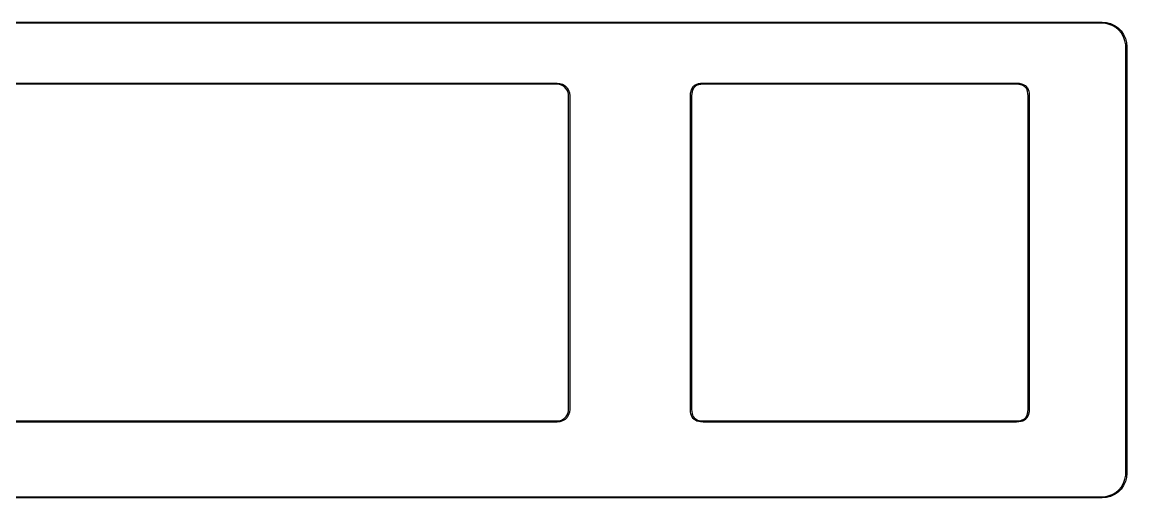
# Model space of a CAD drawing. Extents: x 16 to 363, y -178 to -8.
# Drawn here: x 305.93 to 351.74, y -171.63 to -151.91 of the extents above; entities that cross this region are included whole.
import ezdxf

# ---------------------------------------------------------------- set-up
doc = ezdxf.new("R2010")
doc.units = 0
doc.layers.add('BLACK', color=7, linetype='CONTINUOUS')

msp = doc.modelspace()

# ---------------------------------------------------------------- linework, layer by layer
at = {"layer": 'BLACK', "linetype": 'CONTINUOUS'}
for p, q in [((279.777659, -151.911499), (350.712573, -151.911499)), ((350.712573, -151.961499), (279.777659, -151.961499)), ((350.712573, -151.911499), (350.890565, -151.927067)), ((350.712574, -151.961499), (350.712573, -151.961498)), ((350.712573, -151.961498), (350.712573, -151.961499)), ((350.797877, -151.961497), (350.712574, -151.961499)), ((350.965891, -151.991119), (350.797877, -151.961497)), ((350.890565, -151.927067), (351.063151, -151.973307)), ((351.12621, -152.049466), (350.965891, -151.991119)), ((351.063151, -151.973307), (351.225084, -152.048814)), ((351.27396, -152.134766), (351.12621, -152.049466)), ((351.225084, -152.048814), (351.371446, -152.151294)), ((351.404653, -152.244427), (351.27396, -152.134766)), ((351.371446, -152.151294), (351.497788, -152.277632)), ((351.514318, -152.375117), (351.404653, -152.244427)), ((351.497788, -152.277632), (351.600272, -152.423991)), ((351.599623, -152.522866), (351.514318, -152.375117)), ((351.657974, -152.683182), (351.599623, -152.522866)), ((351.600272, -152.423991), (351.675783, -152.585922)), ((351.6876, -152.851196), (351.657974, -152.683182)), ((351.675783, -152.585922), (351.722028, -152.758507)), ((351.687573, -152.936499), (351.6876, -152.936358)), ((351.687573, -170.601499), (351.687573, -152.936499)), ((351.6876, -152.936358), (351.6876, -152.851196)), ((351.722028, -152.758507), (351.737601, -152.936499)), ((351.737601, -152.936499), (351.737573, -152.936499)), ((351.737573, -152.936499), (351.737573, -170.601499)), ((286.53702, -154.436499), (328.11202, -154.436499)), ((328.112019, -154.486499), (286.53702, -154.486499)), ((328.174552, -154.486501), (328.112019, -154.486499)), ((328.11202, -154.436499), (328.112021, -154.436499)), ((328.112021, -154.436499), (328.228841, -154.449666)), ((328.295357, -154.518875), (328.174552, -154.486501)), ((328.228841, -154.449666), (328.339803, -154.488497)), ((328.403666, -154.581411), (328.295357, -154.518875)), ((328.339803, -154.488497), (328.439342, -154.551045)), ((328.4921, -154.669848), (328.403666, -154.581411)), ((328.439342, -154.551045), (328.522468, -154.634174)), ((328.554632, -154.77816), (328.4921, -154.669848)), ((328.522468, -154.634174), (328.585012, -154.733715)), ((328.587001, -154.898966), (328.554632, -154.77816)), ((328.585012, -154.733715), (328.623839, -154.844678)), ((328.623839, -154.844678), (328.636976, -154.961278)), ((333.64304, -154.857665), (333.676685, -154.715476)), ((333.676685, -154.715476), (333.678171, -154.712222)), ((333.678171, -154.712222), (333.679306, -154.708831)), ((333.679306, -154.708831), (333.740618, -154.601508)), ((333.72451, -154.730498), (333.692209, -154.867008)), ((333.782491, -154.629007), (333.72451, -154.730498)), ((333.740618, -154.601508), (333.742644, -154.599175)), ((333.742644, -154.599175), (333.744315, -154.59657)), ((333.744315, -154.59657), (333.786128, -154.55314)), ((333.820674, -154.589348), (333.782491, -154.629007)), ((333.786128, -154.55314), (333.787872, -154.551925)), ((333.787872, -154.551925), (333.789308, -154.550352)), ((333.789308, -154.550352), (333.838389, -154.514189)), ((333.866374, -154.555675), (333.820674, -154.589348)), ((333.838389, -154.514189), (333.840279, -154.513302)), ((333.840279, -154.513302), (333.841923, -154.512013)), ((333.841923, -154.512013), (333.902199, -154.481482)), ((333.923065, -154.52696), (333.866374, -154.555675)), ((333.902199, -154.481482), (333.904069, -154.480959)), ((333.904069, -154.480959), (333.905764, -154.48001)), ((333.905764, -154.48001), (333.974289, -154.457725)), ((333.988082, -154.505815), (333.923065, -154.52696)), ((333.974289, -154.457725), (333.976032, -154.457517)), ((333.976032, -154.457517), (333.977675, -154.456879)), ((333.977675, -154.456879), (334.062675, -154.441879)), ((334.069865, -154.491383), (333.988082, -154.505815)), ((334.062675, -154.441879), (334.064216, -154.441912)), ((334.064216, -154.441912), (334.065706, -154.441534)), ((334.065706, -154.441534), (334.160706, -154.436534)), ((334.162668, -154.486499), (334.069865, -154.491383)), ((334.160706, -154.436534), (334.161364, -154.436629)), ((334.161364, -154.436629), (334.16202, -154.436499)), ((334.16202, -154.436499), (347.16202, -154.436499)), ((347.161338, -154.486499), (334.162668, -154.486499)), ((347.25651, -154.491688), (347.161338, -154.486499)), ((347.16202, -154.436499), (347.162697, -154.436633)), ((347.162697, -154.436633), (347.163381, -154.436536)), ((347.163381, -154.436536), (347.261458, -154.441884)), ((347.39302, -154.523989), (347.25651, -154.491688)), ((347.261458, -154.441884), (347.263623, -154.442438)), ((347.263623, -154.442438), (347.265854, -154.442519)), ((347.265854, -154.442519), (347.408043, -154.476164)), ((347.49451, -154.58197), (347.39302, -154.523989)), ((347.408043, -154.476164), (347.411296, -154.47765)), ((347.411296, -154.47765), (347.414688, -154.478785)), ((347.414688, -154.478785), (347.522011, -154.540097)), ((347.534173, -154.620157), (347.49451, -154.58197)), ((347.522011, -154.540097), (347.524342, -154.542123)), ((347.524342, -154.542123), (347.526949, -154.543794)), ((347.526949, -154.543794), (347.570379, -154.585608)), ((347.567843, -154.665852), (347.534173, -154.620157)), ((347.596558, -154.722544), (347.567843, -154.665852)), ((347.570379, -154.585608), (347.571595, -154.587355)), ((347.571595, -154.587355), (347.573166, -154.588788)), ((347.573166, -154.588788), (347.609331, -154.637868)), ((347.617703, -154.787561), (347.596558, -154.722544)), ((347.609331, -154.637868), (347.610219, -154.639761)), ((347.610219, -154.639761), (347.611506, -154.641402)), ((347.611506, -154.641402), (347.642037, -154.701678)), ((347.632135, -154.869344), (347.617703, -154.787561)), ((347.642037, -154.701678), (347.642559, -154.703548)), ((347.642559, -154.703548), (347.643509, -154.705243)), ((347.643509, -154.705243), (347.665794, -154.773768)), ((347.665794, -154.773768), (347.666001, -154.775511)), ((347.666001, -154.775511), (347.66664, -154.777154)), ((347.66664, -154.777154), (347.68164, -154.862154)), ((328.587001, -154.961499), (328.587001, -154.898966)), ((328.58702, -154.961499), (328.587001, -154.961499)), ((328.58702, -167.961499), (328.58702, -154.961499)), ((328.636976, -154.961278), (328.63702, -154.961499)), ((328.63702, -154.961499), (328.63702, -167.961499)), ((333.63702, -154.961499), (333.637154, -154.960821)), ((333.63702, -167.961499), (333.63702, -154.961499)), ((333.637057, -154.960138), (333.642405, -154.862061)), ((333.637154, -154.960821), (333.637057, -154.960138)), ((333.642405, -154.862061), (333.642959, -154.859895)), ((333.642959, -154.859895), (333.64304, -154.857665)), ((333.692209, -154.867008), (333.68702, -154.962181)), ((333.68702, -154.962181), (333.68702, -167.96085)), ((347.63702, -154.962147), (347.632135, -154.869344)), ((347.63702, -167.960816), (347.63702, -154.962147)), ((347.68164, -154.862154), (347.681606, -154.863695)), ((347.681606, -154.863695), (347.681985, -154.865185)), ((347.681985, -154.865185), (347.686985, -154.960185)), ((347.686985, -154.960185), (347.686889, -154.960843)), ((347.686889, -154.960843), (347.68702, -154.961499)), ((347.68702, -154.961499), (347.68702, -167.961499)), ((328.55465, -168.144846), (328.58702, -168.024035)), ((328.623858, -168.078324), (328.58503, -168.189292)), ((328.58702, -168.024035), (328.58702, -167.961499)), ((328.63702, -167.961499), (328.623858, -168.078324)), ((333.63715, -167.962154), (333.63702, -167.961499)), ((333.637055, -167.962813), (333.63715, -167.962154)), ((333.642055, -168.057812), (333.637055, -167.962813)), ((333.642433, -168.059301), (333.642055, -168.057812)), ((333.6424, -168.060844), (333.642433, -168.059301)), ((333.6574, -168.145843), (333.6424, -168.060844)), ((333.68702, -167.96085), (333.691904, -168.053651)), ((333.691904, -168.053651), (333.706336, -168.135436)), ((347.599529, -168.192499), (347.63183, -168.055991)), ((347.63183, -168.055991), (347.63702, -167.960816)), ((347.681, -168.065333), (347.647355, -168.207523)), ((347.68108, -168.063101), (347.681, -168.065333)), ((347.681635, -168.060937), (347.68108, -168.063101)), ((347.686983, -167.96286), (347.681635, -168.060937)), ((347.68702, -167.961499), (347.686885, -167.962176)), ((347.686885, -167.962176), (347.686983, -167.96286)), ((296.41202, -168.436499), (328.11202, -168.436499)), ((328.11202, -168.486499), (296.43702, -168.486499)), ((328.11202, -168.436499), (328.112125, -168.436519)), ((328.112021, -168.486499), (328.11202, -168.486498)), ((328.11202, -168.486498), (328.11202, -168.486499)), ((328.228846, -168.473353), (328.112021, -168.48652)), ((328.112021, -168.48652), (328.112021, -168.486499)), ((328.112125, -168.436519), (328.174555, -168.436518)), ((328.174555, -168.436518), (328.295364, -168.404143)), ((328.339811, -168.43452), (328.228846, -168.473353)), ((328.295364, -168.404143), (328.403678, -168.341604)), ((328.439354, -168.371969), (328.339811, -168.43452)), ((328.403678, -168.341604), (328.492116, -168.253162)), ((328.522483, -168.288837), (328.439354, -168.371969)), ((328.492116, -168.253162), (328.55465, -168.144846)), ((328.58503, -168.189292), (328.522483, -168.288837)), ((333.658038, -168.147485), (333.6574, -168.145843)), ((333.658246, -168.149231), (333.658038, -168.147485)), ((333.680531, -168.217755), (333.658246, -168.149231)), ((333.68148, -168.219449), (333.680531, -168.217755)), ((333.682003, -168.221319), (333.68148, -168.219449)), ((333.712534, -168.281597), (333.682003, -168.221319)), ((333.706336, -168.135436), (333.72748, -168.200451)), ((333.713822, -168.283239), (333.712534, -168.281597)), ((333.71471, -168.285131), (333.713822, -168.283239)), ((333.750874, -168.334211), (333.71471, -168.285131)), ((333.72748, -168.200451), (333.756196, -168.257146)), ((333.752445, -168.335644), (333.750874, -168.334211)), ((333.753661, -168.337391), (333.752445, -168.335644)), ((333.797091, -168.379204), (333.753661, -168.337391)), ((333.756196, -168.257146), (333.789869, -168.302844)), ((333.789869, -168.302844), (333.829531, -168.341029)), ((333.799696, -168.380874), (333.797091, -168.379204)), ((333.802029, -168.382901), (333.799696, -168.380874)), ((333.909352, -168.444214), (333.802029, -168.382901)), ((333.829531, -168.341029), (333.931019, -168.399008)), ((333.912748, -168.445349), (333.909352, -168.444214)), ((333.915996, -168.446834), (333.912748, -168.445349)), ((334.058186, -168.480479), (333.915996, -168.446834)), ((333.931019, -168.399008), (334.067527, -168.431309)), ((334.060417, -168.480559), (334.058186, -168.480479)), ((334.062582, -168.481114), (334.060417, -168.480559)), ((334.160659, -168.486462), (334.062582, -168.481114)), ((334.067527, -168.431309), (334.162702, -168.436499)), ((334.161342, -168.486364), (334.160659, -168.486462)), ((334.16202, -168.486499), (334.161342, -168.486364)), ((347.16202, -168.486499), (334.16202, -168.486499)), ((334.162702, -168.436499), (347.161371, -168.436499)), ((347.161371, -168.436499), (347.254172, -168.431614)), ((347.162675, -168.486368), (347.16202, -168.486499)), ((347.163334, -168.486464), (347.162675, -168.486368)), ((347.258333, -168.481464), (347.163334, -168.486464)), ((347.254172, -168.431614), (347.335957, -168.417182)), ((347.259822, -168.481085), (347.258333, -168.481464)), ((347.261365, -168.481119), (347.259822, -168.481085)), ((347.346364, -168.466119), (347.261365, -168.481119)), ((347.335957, -168.417182), (347.400972, -168.396038)), ((347.348006, -168.46548), (347.346364, -168.466119)), ((347.349752, -168.465273), (347.348006, -168.46548)), ((347.418276, -168.442988), (347.349752, -168.465273)), ((347.400972, -168.396038), (347.457668, -168.36732)), ((347.41997, -168.442038), (347.418276, -168.442988)), ((347.42184, -168.441516), (347.41997, -168.442038)), ((347.482117, -168.410985), (347.42184, -168.441516)), ((347.457668, -168.36732), (347.503364, -168.333649)), ((347.483759, -168.409696), (347.482117, -168.410985)), ((347.485651, -168.408809), (347.483759, -168.409696)), ((347.534731, -168.372645), (347.485651, -168.408809)), ((347.503364, -168.333649), (347.54155, -168.293987)), ((347.536164, -168.371073), (347.534731, -168.372645)), ((347.537911, -168.369858), (347.536164, -168.371073)), ((347.579724, -168.326429), (347.537911, -168.369858)), ((347.54155, -168.293987), (347.599529, -168.192499)), ((347.581394, -168.323822), (347.579724, -168.326429)), ((347.583422, -168.32149), (347.581394, -168.323822)), ((347.644735, -168.214167), (347.583422, -168.32149)), ((347.64587, -168.21077), (347.644735, -168.214167)), ((347.647355, -168.207523), (347.64587, -168.21077)), ((351.599598, -171.015121), (351.657948, -170.854809)), ((351.657948, -170.854809), (351.687573, -170.6868)), ((351.722001, -170.779487), (351.675758, -170.952066)), ((351.687573, -170.6868), (351.687573, -170.601499)), ((351.737573, -170.601499), (351.722001, -170.779487)), ((351.273945, -171.403211), (351.404634, -171.293552)), ((351.497767, -171.260349), (351.371429, -171.386684)), ((351.404634, -171.293552), (351.514296, -171.162865)), ((351.600248, -171.113994), (351.497767, -171.260349)), ((351.514296, -171.162865), (351.599598, -171.015121)), ((351.675758, -170.952066), (351.600248, -171.113994)), ((292.94702, -171.576499), (322.44702, -171.576499)), ((322.44702, -171.626499), (292.947393, -171.626499)), ((322.44702, -171.576499), (350.712573, -171.576499)), ((350.712572, -171.626499), (322.44702, -171.626499)), ((350.712573, -171.626499), (350.712572, -171.626499)), ((350.712573, -171.576499), (350.712574, -171.576499)), ((350.712807, -171.626452), (350.712573, -171.626499)), ((350.712574, -171.576499), (350.712574, -171.576473)), ((350.712574, -171.576473), (350.797874, -171.576475)), ((350.890561, -171.610906), (350.712807, -171.626452)), ((350.797874, -171.576475), (350.965884, -171.546854)), ((351.063141, -171.564667), (350.890561, -171.610906)), ((350.965884, -171.546854), (351.126198, -171.488509)), ((351.225071, -171.489162), (351.063141, -171.564667)), ((351.126198, -171.488509), (351.273945, -171.403211)), ((351.371429, -171.386684), (351.225071, -171.489162))]:
    msp.add_line(p, q, dxfattribs=at)

doc.saveas('drawing.dxf')
